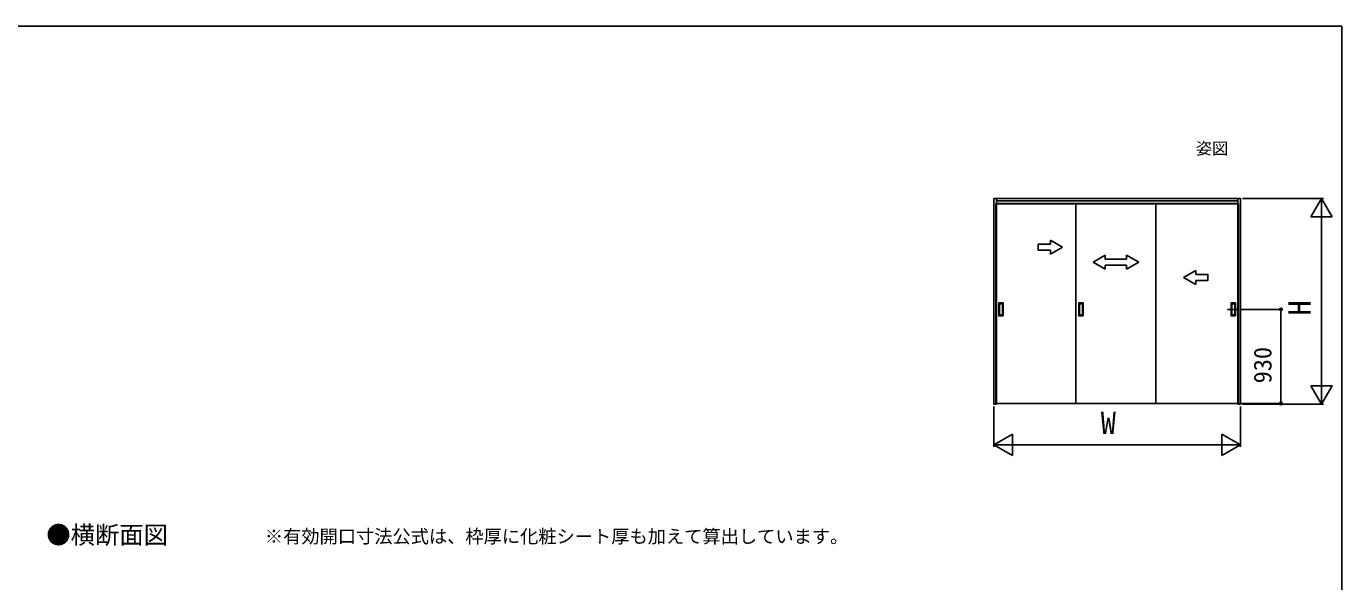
# Model space of a CAD drawing. Units: millimetres, scale not verified. Extents: x -525 to 525, y -783 to 779.
# Drawn here: x -124 to 525, y 472 to 747 of the extents above; entities that cross this region are included whole.
import ezdxf
from ezdxf.enums import TextEntityAlignment as Align

# ---------------------------------------------------------------- set-up
doc = ezdxf.new("R2010")
doc.units = ezdxf.units.MM
doc.header["$LTSCALE"] = 4
for name, color, linetype in [('0-2_USER1', 3, 'Continuous'), ('0-6_YKK_A1', 4, 'Continuous'), ('0-7_YKK_D', 6, 'Continuous'), ('0-8_YKK_ZWAK', 7, 'Continuous')]:
    doc.layers.add(name, color=color, linetype=linetype)
doc.styles.add('ＭＳ ゴシック', font='')
doc.styles.get('ＭＳ ゴシック').set_extended_font_data('MS Gothic')

msp = doc.modelspace()

# ---------------------------------------------------------------- linework, layer by layer
at = {"layer": '0-6_YKK_A1'}
for p, q in [((474.025, 659.2), (354.325, 659.2)), ((354.55, 661.7), (354.55, 560.05)), ((473.8, 660.5), (354.55, 660.5)), ((473.8, 659), (354.55, 659)), ((433.325, 659.2), (433.325, 560.425)), ((473.8, 560.05), (473.8, 661.7)), ((387.225, 637.7), (381.225, 641.164)), ((381.225, 639.2), (381.225, 641.164)), ((387.225, 637.7), (381.225, 634.236)), ((381.225, 634.236), (381.225, 636.2)), ((402.325, 630.2), (408.325, 633.664)), ((402.325, 630.2), (408.325, 626.7)), ((408.325, 633.664), (408.325, 631.7)), ((408.325, 631.7), (418.825, 631.7)), ((418.825, 633.664), (418.825, 631.7)), ((424.825, 630.2), (418.825, 633.664)), ((424.825, 630.2), (418.825, 626.7)), ((408.325, 628.7), (408.325, 626.7)), ((418.825, 628.7), (408.325, 628.7)), ((418.825, 628.7), (418.825, 626.7)), ((446.975, 622.7), (452.975, 626.164)), ((452.975, 624.2), (452.975, 626.164)), ((446.975, 622.7), (452.975, 619.236)), ((452.975, 619.236), (452.975, 621.2)), ((355.775, 603.725), (355.775, 610.125)), ((357.825, 610.175), (355.825, 610.175)), ((356.075, 604.225), (356.075, 609.625)), ((356.125, 609.675), (357.525, 609.675)), ((357.525, 604.175), (356.125, 604.175)), ((357.575, 609.625), (357.575, 604.225)), ((357.875, 603.725), (357.875, 610.125)), ((395.275, 603.725), (395.275, 610.125)), ((397.325, 610.175), (395.325, 610.175)), ((395.575, 604.225), (395.575, 609.625)), ((395.625, 609.675), (397.025, 609.675)), ((397.025, 604.175), (395.625, 604.175)), ((397.075, 609.625), (397.075, 604.225)), ((397.375, 603.725), (397.375, 610.125)), ((468.706, 606.925), (474.356, 606.925)), ((468.706, 606.925), (474.356, 606.925)), ((470.475, 603.725), (470.475, 610.125)), ((470.525, 610.175), (472.525, 610.175)), ((470.775, 609.625), (470.775, 604.225)), ((472.225, 609.675), (470.825, 609.675)), ((470.825, 604.175), (472.225, 604.175)), ((472.275, 604.225), (472.275, 609.625)), ((472.575, 603.725), (472.575, 610.125)), ((357.825, 603.675), (355.825, 603.675)), ((397.325, 603.675), (395.325, 603.675)), ((470.525, 603.675), (472.525, 603.675))]:
    msp.add_line(p, q, dxfattribs=at)
for points in [[(473.8, 560.05), (475, 560.05), (475, 661.7), (353.35, 661.7), (353.35, 560.05), (354.55, 560.05)], [(398.925, 560.425), (354.325, 560.425), (354.325, 659.2)], [(438.425, 560.425), (393.825, 560.425), (393.825, 659.2)], [(433.325, 560.425), (474.025, 560.425), (474.025, 659.2)], [(381.225, 639.2), (375.225, 639.2), (375.225, 636.2), (381.225, 636.2)], [(452.975, 624.2), (458.975, 624.2), (458.975, 621.2), (452.975, 621.2)]]:
    msp.add_lwpolyline(points, dxfattribs=at)
for centre, start, end in [((355.825, 610.125), 90, 180), ((356.125, 609.625), 90, 180), ((356.125, 604.225), 180, 270), ((357.525, 609.625), 0, 90), ((357.525, 604.225), 270, 0), ((357.825, 610.125), 0, 90), ((395.325, 610.125), 90, 180), ((395.625, 609.625), 90, 180), ((395.625, 604.225), 180, 270), ((397.025, 609.625), 0, 90), ((397.025, 604.225), 270, 0), ((397.325, 610.125), 0, 90), ((470.525, 610.125), 90, 180), ((470.825, 609.625), 90, 180), ((470.825, 604.225), 180, 270), ((472.225, 609.625), 360, 90), ((472.225, 604.225), 270, 360), ((472.525, 610.125), 0, 90), ((355.825, 603.725), 180, 270), ((357.825, 603.725), 270, 0), ((395.325, 603.725), 180, 270), ((397.325, 603.725), 270, 0), ((470.525, 603.725), 180, 270), ((472.525, 603.725), 270, 0)]:
    msp.add_arc(centre, 0.05, start, end, dxfattribs=at)
at = {"layer": '0-7_YKK_D'}
for p, q in [((476, 661.7), (516, 661.7)), ((515, 661.7), (509.75, 652.607)), ((515, 661.7), (520.25, 652.607)), ((515, 661.7), (515, 643.513)), ((509.75, 652.607), (520.25, 652.607)), ((515, 651.2), (515, 570.55)), ((475.356, 606.925), (496, 606.925)), ((495, 560.425), (495, 606.925)), ((515, 560.05), (515, 578.237)), ((515, 560.05), (509.75, 569.143)), ((520.25, 569.143), (509.75, 569.143)), ((515, 560.05), (520.25, 569.143)), ((353.35, 559.05), (353.35, 539.05)), ((475, 559.05), (475, 539.05)), ((475.025, 560.425), (496, 560.425)), ((476, 560.05), (516, 560.05)), ((353.35, 540.05), (362.443, 545.3)), ((353.35, 540.05), (362.443, 534.8)), ((353.35, 540.05), (371.537, 540.05)), ((362.443, 534.8), (362.443, 545.3)), ((363.85, 540.05), (464.5, 540.05)), ((475, 540.05), (456.813, 540.05)), ((475, 540.05), (465.907, 545.3)), ((465.907, 545.3), (465.907, 534.8)), ((475, 540.05), (465.907, 534.8))]:
    msp.add_line(p, q, dxfattribs=at)
for centre in [(495, 606.925), (495, 560.425)]:
    msp.add_circle(centre, 0.637, dxfattribs=at)
at = {"layer": '0-8_YKK_ZWAK'}
msp.add_line((-525, 746.7), (525, 746.7), dxfattribs=at)
msp.add_lwpolyline([(-525, -783.3), (525, -783.3), (525, 746.7)], dxfattribs=at)

# ---------------------------------------------------------------- texts
at = {"layer": '0-2_USER1', "style": 'ＭＳ ゴシック'}
for s, height, p in [('姿図', 5.865, (453, 681.7)), ('●横断面図', 8.798, (-114.371, 488.509)), ('※有効開口寸法公式は、枠厚に化粧シート厚も加えて算出しています。', 6.598, (-6.534, 489.545))]:
    msp.add_text(s, height=height, dxfattribs=at).set_placement(p, align=Align.BOTTOM_LEFT)
at = {"layer": '0-7_YKK_D', "style": 'ＭＳ ゴシック'}
for s, height, p in [('H', 11, (513, 603.886)), ('930', 8.798, (493, 570.414))]:
    msp.add_text(s, height=height, rotation=90, dxfattribs=at).set_placement(p, align=Align.BOTTOM_LEFT)
msp.add_text('W', height=11, dxfattribs=at).set_placement((406.078, 542.05), align=Align.BOTTOM_LEFT)

doc.saveas('drawing.dxf')
